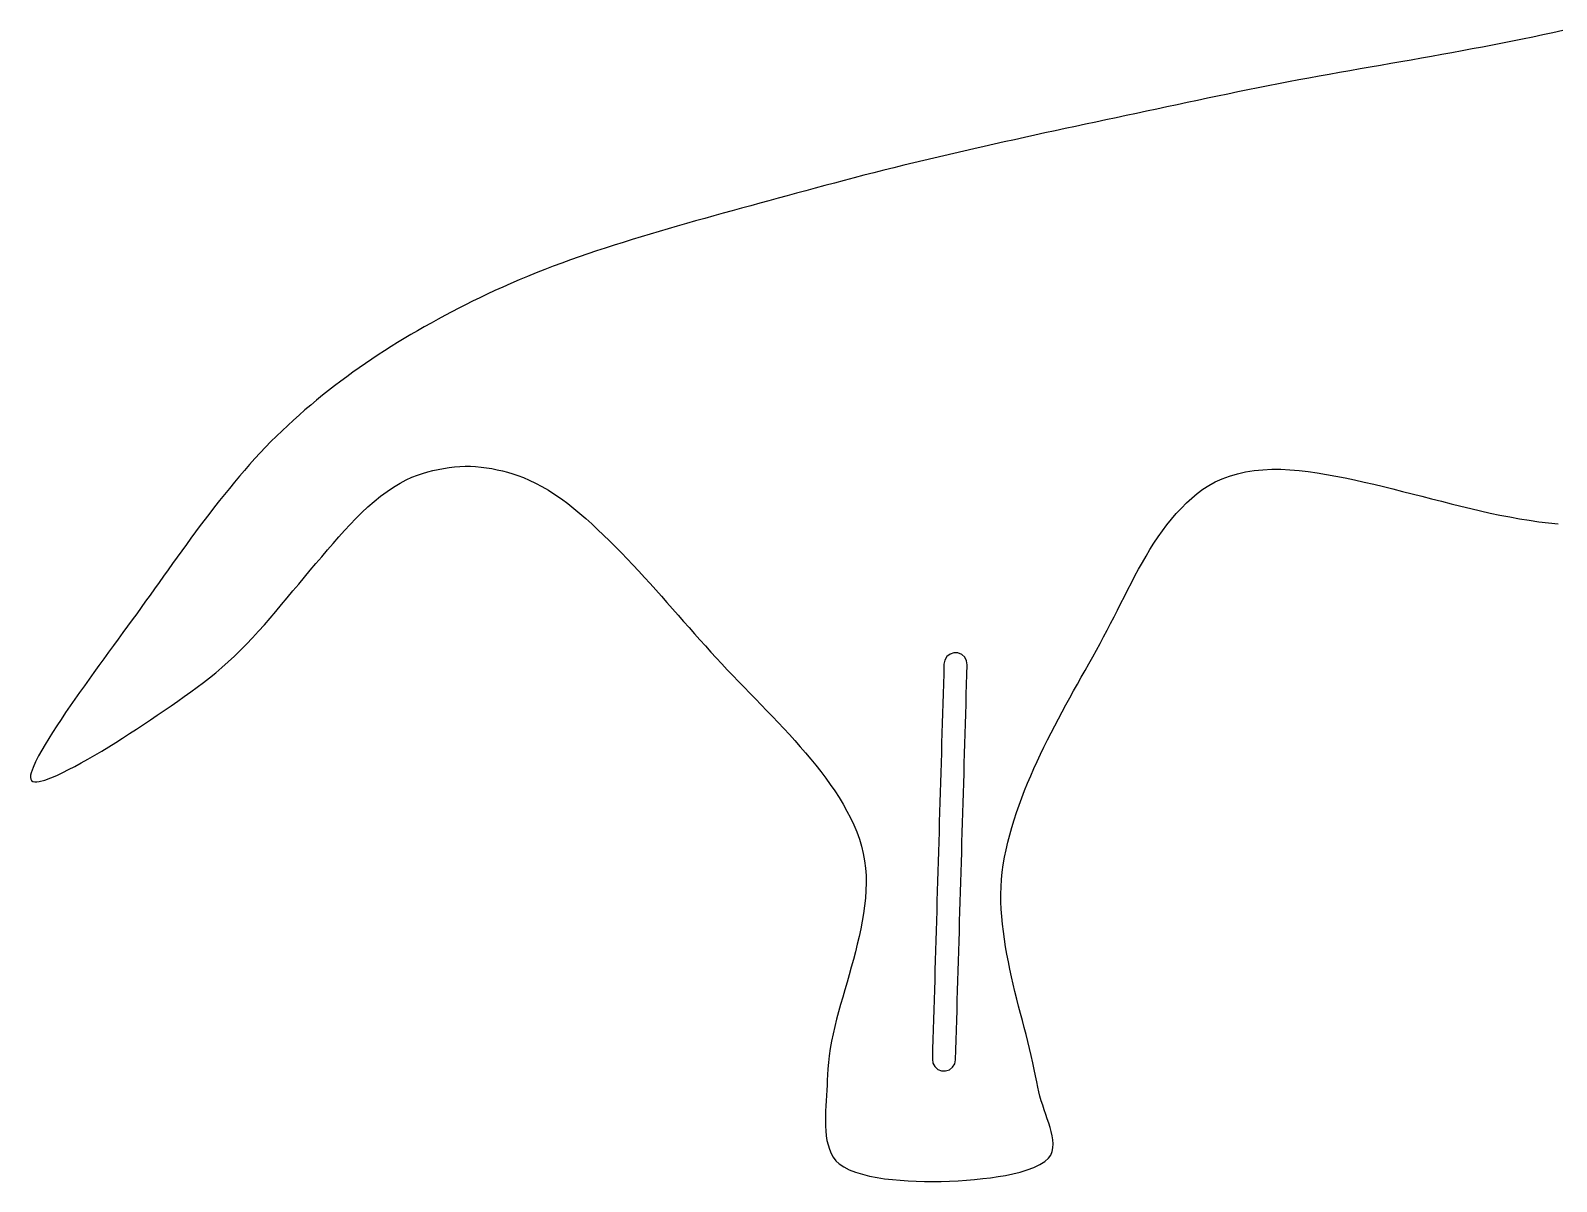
# Model space of a CAD drawing. Header units: millimetres. Extents: x -68 to 76, y -13 to 13.
# Drawn here: x -68.07 to -44.96, y -13.46 to 3.97 of the extents above; entities that cross this region are included whole.
import ezdxf

# ---------------------------------------------------------------- set-up
doc = ezdxf.new("R2010")
doc.units = ezdxf.units.MM
doc.layers.add('DOG_DETAIL', color=2, linetype='CONTINUOUS')
doc.layers.add('DOG_SILHOUETTE', color=1, linetype='CONTINUOUS')

msp = doc.modelspace()

# ---------------------------------------------------------------- linework, layer by layer
at = {"layer": 'DOG_DETAIL'}
msp.add_lwpolyline([(-53.88808, -5.63717), (-53.89692, -5.57669), (-53.92591, -5.52288), (-53.97156, -5.48223), (-54.02836, -5.45965), (-54.08945, -5.45785), (-54.14748, -5.47706), (-54.19544, -5.51495), (-54.22754, -5.56697), (-54.23992, -5.62683), (-54.24432, -5.77643), (-54.24872, -5.92603), (-54.25312, -6.07563), (-54.25752, -6.22523), (-54.26192, -6.37483), (-54.26632, -6.52443), (-54.27072, -6.67403), (-54.27512, -6.82363), (-54.27952, -6.97323), (-54.28392, -7.12283), (-54.28832, -7.27243), (-54.29272, -7.42203), (-54.29712, -7.57163), (-54.30152, -7.72123), (-54.30592, -7.87083), (-54.31032, -8.02043), (-54.31472, -8.17003), (-54.31912, -8.31963), (-54.32352, -8.46923), (-54.32792, -8.61883), (-54.33232, -8.76843), (-54.33672, -8.91803), (-54.34112, -9.06763), (-54.34552, -9.21723), (-54.34992, -9.36683), (-54.35432, -9.51643), (-54.35872, -9.66603), (-54.36312, -9.81563), (-54.36752, -9.96523), (-54.37192, -10.11483), (-54.37632, -10.26443), (-54.38072, -10.41403), (-54.38512, -10.56363), (-54.38952, -10.71323), (-54.39392, -10.86283), (-54.39832, -11.01243), (-54.40272, -11.16203), (-54.40712, -11.31163), (-54.41152, -11.46123), (-54.41592, -11.61083), (-54.40708, -11.67131), (-54.37809, -11.72512), (-54.33244, -11.76577), (-54.27564, -11.78835), (-54.21455, -11.79015), (-54.15652, -11.77094), (-54.10856, -11.73305), (-54.07646, -11.68103), (-54.06408, -11.62117), (-54.05968, -11.47157), (-54.05528, -11.32197), (-54.05088, -11.17237), (-54.04648, -11.02277), (-54.04208, -10.87317), (-54.03768, -10.72357), (-54.03328, -10.57397), (-54.02888, -10.42437), (-54.02448, -10.27477), (-54.02008, -10.12517), (-54.01568, -9.97557), (-54.01128, -9.82597), (-54.00688, -9.67637), (-54.00248, -9.52677), (-53.99808, -9.37717), (-53.99368, -9.22757), (-53.98928, -9.07797), (-53.98488, -8.92837), (-53.98048, -8.77877), (-53.97608, -8.62917), (-53.97168, -8.47957), (-53.96728, -8.32997), (-53.96288, -8.18037), (-53.95848, -8.03077), (-53.95408, -7.88117), (-53.94968, -7.73157), (-53.94528, -7.58197), (-53.94088, -7.43237), (-53.93648, -7.28277), (-53.93208, -7.13317), (-53.92768, -6.98357), (-53.92328, -6.83397), (-53.91888, -6.68437), (-53.91448, -6.53477), (-53.91008, -6.38517), (-53.90568, -6.23557), (-53.90128, -6.08597), (-53.89688, -5.93637), (-53.89248, -5.78677)], close=True, dxfattribs=at)
at = {"layer": 'DOG_SILHOUETTE'}
msp.add_lwpolyline([(-44.87061, 3.96884), (-45.02195, 3.93462), (-45.17337, 3.90144), (-45.32484, 3.86923), (-45.47643, 3.83788), (-45.62822, 3.80727), (-45.78033, 3.77726), (-45.93284, 3.74772), (-46.0858, 3.71857), (-46.23921, 3.68974), (-46.39303, 3.66118), (-46.54717, 3.63287), (-46.70158, 3.6048), (-46.85615, 3.57696), (-47.01082, 3.54935), (-47.16555, 3.52194), (-47.32032, 3.49469), (-47.47511, 3.46757), (-47.62993, 3.44052), (-47.78479, 3.41349), (-47.93969, 3.38642), (-48.0946, 3.35925), (-48.24951, 3.33191), (-48.40437, 3.30434), (-48.55914, 3.27649), (-48.71376, 3.24829), (-48.86819, 3.2197), (-49.02239, 3.19068), (-49.17636, 3.16122), (-49.3301, 3.13129), (-49.48363, 3.1009), (-49.63698, 3.07007), (-49.79019, 3.0388), (-49.94332, 3.00715), (-50.09642, 2.97515), (-50.24954, 2.94286), (-50.40271, 2.91034), (-50.55597, 2.87765), (-50.70936, 2.84485), (-50.86289, 2.81199), (-51.01658, 2.77913), (-51.17041, 2.7463), (-51.32437, 2.71349), (-51.47844, 2.68072), (-51.63257, 2.64797), (-51.78673, 2.6152), (-51.94089, 2.58239), (-52.09501, 2.5495), (-52.24909, 2.5165), (-52.40311, 2.48335), (-52.55709, 2.45004), (-52.71105, 2.41654), (-52.86497, 2.38285), (-53.01886, 2.34896), (-53.17271, 2.31487), (-53.32646, 2.28059), (-53.48005, 2.24612), (-53.6334, 2.21149), (-53.78642, 2.17671), (-53.93907, 2.14177), (-54.09129, 2.10667), (-54.2431, 2.07138), (-54.39456, 2.03585), (-54.54576, 2.00001), (-54.69683, 1.96379), (-54.84789, 1.92712), (-54.99901, 1.88993), (-55.15018, 1.85223), (-55.30129, 1.81401), (-55.45212, 1.77536), (-55.60233, 1.73639), (-55.75155, 1.69725), (-55.89941, 1.65809), (-56.04561, 1.61905), (-56.18996, 1.58024), (-56.33248, 1.54172), (-56.47335, 1.5035), (-56.61293, 1.46553), (-56.75165, 1.42774), (-56.88998, 1.39003), (-57.02832, 1.35232), (-57.16694, 1.31452), (-57.30597, 1.27659), (-57.44534, 1.23849), (-57.58491, 1.20022), (-57.72448, 1.16178), (-57.86381, 1.12316), (-58.00273, 1.08433), (-58.14116, 1.04526), (-58.27909, 1.00588), (-58.41658, 0.96611), (-58.5537, 0.92589), (-58.69052, 0.88515), (-58.82706, 0.84386), (-58.96325, 0.80202), (-59.09895, 0.75964), (-59.23398, 0.71676), (-59.36818, 0.67341), (-59.5014, 0.62958), (-59.63363, 0.58521), (-59.76494, 0.54016), (-59.89558, 0.49424), (-60.02579, 0.44723), (-60.15582, 0.39893), (-60.28578, 0.34919), (-60.41556, 0.29801), (-60.54477, 0.24551), (-60.67275, 0.19198), (-60.79866, 0.13781), (-60.9217, 0.0834), (-61.04121, 0.02911), (-61.15686, -0.02483), (-61.26875, -0.07837), (-61.37745, -0.13166), (-61.4838, -0.18499), (-61.58872, -0.23866), (-61.69301, -0.293), (-61.79719, -0.34819), (-61.90141, -0.40434), (-62.0055, -0.4614), (-62.10915, -0.51931), (-62.21202, -0.57797), (-62.31384, -0.6373), (-62.41451, -0.69729), (-62.5141, -0.75798), (-62.61273, -0.81942), (-62.71054, -0.88169), (-62.80768, -0.94486), (-62.90418, -1.00897), (-63.00004, -1.07406), (-63.0952, -1.14015), (-63.1896, -1.20722), (-63.2832, -1.27528), (-63.37599, -1.34429), (-63.46799, -1.41423), (-63.55923, -1.4851), (-63.64976, -1.5569), (-63.73961, -1.62968), (-63.82879, -1.70353), (-63.91728, -1.77853), (-64.00507, -1.85481), (-64.09209, -1.93246), (-64.17831, -2.01156), (-64.26364, -2.09212), (-64.34802, -2.17413), (-64.43138, -2.25755), (-64.51368, -2.34231), (-64.5949, -2.42832), (-64.67506, -2.51551), (-64.7542, -2.60378), (-64.83237, -2.69306), (-64.90965, -2.78326), (-64.98611, -2.8743), (-65.06178, -2.96613), (-65.13673, -3.05865), (-65.21096, -3.15183), (-65.28451, -3.24559), (-65.35741, -3.33986), (-65.42967, -3.43458), (-65.50135, -3.52967), (-65.57246, -3.62505), (-65.64307, -3.72065), (-65.71321, -3.81641), (-65.78292, -3.91229), (-65.85225, -4.00824), (-65.92122, -4.10422), (-65.98989, -4.20018), (-66.05828, -4.29606), (-66.12642, -4.39174), (-66.19433, -4.4871), (-66.26207, -4.58203), (-66.32972, -4.67651), (-66.39741, -4.7706), (-66.46534, -4.86456), (-66.53379, -4.95879), (-66.60302, -5.05377), (-66.67327, -5.14996), (-66.74465, -5.24766), (-66.81713, -5.34694), (-66.89047, -5.44757), (-66.96432, -5.54911), (-67.03826, -5.65107), (-67.11191, -5.75299), (-67.185, -5.85461), (-67.25744, -5.95596), (-67.32925, -6.05729), (-67.40051, -6.1589), (-67.47118, -6.26094), (-67.54102, -6.36322), (-67.60948, -6.46502), (-67.67571, -6.56518), (-67.73877, -6.66246), (-67.79792, -6.75596), (-67.85282, -6.8456), (-67.90377, -6.93251), (-67.95143, -7.01872), (-67.99573, -7.1057), (-68.03469, -7.19276), (-68.06314, -7.27534), (-68.0709, -7.31234), (-68.07286, -7.34483), (-68.0681, -7.37167), (-68.056, -7.392), (-68.03644, -7.40539), (-68.00986, -7.41193), (-67.97715, -7.41217), (-67.93952, -7.40696), (-67.85477, -7.38423), (-67.76487, -7.35138), (-67.6748, -7.31318), (-67.58545, -7.27154), (-67.49535, -7.22652), (-67.4024, -7.17752), (-67.3054, -7.1243), (-67.20443, -7.06717), (-67.10043, -7.00687), (-66.99472, -6.94427), (-66.88856, -6.88012), (-66.78271, -6.81487), (-66.67742, -6.74864), (-66.57253, -6.68133), (-66.46775, -6.6128), (-66.36282, -6.543), (-66.25773, -6.47209), (-66.15275, -6.40051), (-66.04841, -6.32882), (-65.94525, -6.25757), (-65.84379, -6.18711), (-65.74429, -6.11749), (-65.6467, -6.0483), (-65.55068, -5.97875), (-65.45577, -5.90788), (-65.36145, -5.83471), (-65.26733, -5.75843), (-65.17326, -5.67856), (-65.07929, -5.59495), (-64.98565, -5.50776), (-64.89264, -5.41729), (-64.80054, -5.32399), (-64.70956, -5.22829), (-64.61979, -5.13059), (-64.53117, -5.03124), (-64.44355, -4.93054), (-64.35673, -4.82875), (-64.27045, -4.7261), (-64.18442, -4.6228), (-64.0984, -4.51904), (-64.01214, -4.41501), (-63.92551, -4.3109), (-63.83843, -4.20696), (-63.75097, -4.10345), (-63.66336, -4.0007), (-63.57589, -3.8991), (-63.48887, -3.79902), (-63.40245, -3.70084), (-63.31657, -3.60487), (-63.23078, -3.51133), (-63.14426, -3.42036), (-63.05594, -3.33207), (-62.96487, -3.24665), (-62.87046, -3.1645), (-62.77289, -3.08635), (-62.6733, -3.01334), (-62.57371, -2.94688), (-62.47647, -2.8884), (-62.38362, -2.83884), (-62.29627, -2.79836), (-62.21404, -2.76597), (-62.13519, -2.73973), (-62.05742, -2.71741), (-61.97885, -2.69734), (-61.89867, -2.67895), (-61.81721, -2.66272), (-61.73529, -2.64949), (-61.6537, -2.63994), (-61.57275, -2.63411), (-61.49235, -2.63169), (-61.41217, -2.63231), (-61.33178, -2.63591), (-61.25086, -2.64273), (-61.16934, -2.65304), (-61.08757, -2.66675), (-61.00633, -2.68331), (-60.92639, -2.70201), (-60.848, -2.72244), (-60.77028, -2.74506), (-60.69129, -2.77116), (-60.60877, -2.80241), (-60.52108, -2.84023), (-60.42795, -2.88526), (-60.33056, -2.93725), (-60.23092, -2.99537), (-60.13123, -3.05852), (-60.03328, -3.12566), (-59.93793, -3.19605), (-59.84513, -3.26928), (-59.75427, -3.34516), (-59.66448, -3.42365), (-59.57495, -3.50469), (-59.4852, -3.58819), (-59.39516, -3.67391), (-59.30501, -3.76159), (-59.21509, -3.85093), (-59.12574, -3.94164), (-59.03717, -4.03345), (-58.94946, -4.12618), (-58.86252, -4.21968), (-58.77619, -4.31383), (-58.69031, -4.40853), (-58.60474, -4.50366), (-58.51945, -4.59909), (-58.43447, -4.69467), (-58.34989, -4.79023), (-58.26581, -4.8856), (-58.1823, -4.98059), (-58.09934, -5.07503), (-58.01684, -5.16875), (-57.93466, -5.26163), (-57.85259, -5.35357), (-57.77042, -5.44455), (-57.68794, -5.53462), (-57.60499, -5.6239), (-57.52143, -5.71261), (-57.43718, -5.80097), (-57.35224, -5.88923), (-57.26665, -5.97757), (-57.18053, -6.06614), (-57.09406, -6.15501), (-57.00746, -6.24419), (-56.92098, -6.33369), (-56.83483, -6.42351), (-56.74924, -6.51368), (-56.66436, -6.60426), (-56.58034, -6.69532), (-56.49733, -6.78697), (-56.41546, -6.8793), (-56.33493, -6.97238), (-56.25597, -7.06629), (-56.17883, -7.16106), (-56.10378, -7.25671), (-56.0311, -7.3533), (-55.96102, -7.45088), (-55.89373, -7.54956), (-55.8294, -7.64944), (-55.76818, -7.75066), (-55.71032, -7.8533), (-55.65617, -7.95738), (-55.60623, -8.06285), (-55.56112, -8.16959), (-55.52152, -8.27741), (-55.48804, -8.38617), (-55.46111, -8.49574), (-55.44089, -8.6061), (-55.42727, -8.71732), (-55.41991, -8.8295), (-55.41832, -8.94273), (-55.42195, -9.05699), (-55.43028, -9.17216), (-55.4428, -9.288), (-55.45905, -9.40421), (-55.4786, -9.52048), (-55.50105, -9.63663), (-55.52598, -9.75259), (-55.55301, -9.86843), (-55.58175, -9.98429), (-55.61187, -10.10024), (-55.64303, -10.21626), (-55.67494, -10.3321), (-55.70735, -10.44733), (-55.73999, -10.56146), (-55.77258, -10.67412), (-55.80478, -10.78523), (-55.83618, -10.89517), (-55.86625, -11.00472), (-55.89446, -11.1148), (-55.92022, -11.22598), (-55.94299, -11.33813), (-55.96234, -11.45001), (-55.97794, -11.55929), (-55.9897, -11.6633), (-55.99787, -11.75987), (-56.00308, -11.84823), (-56.00644, -11.92967), (-56.00928, -12.00706), (-56.01271, -12.08357), (-56.01721, -12.16125), (-56.02244, -12.24039), (-56.02755, -12.31997), (-56.03165, -12.39872), (-56.03427, -12.47588), (-56.03526, -12.55146), (-56.03443, -12.62578), (-56.03113, -12.69912), (-56.02425, -12.77144), (-56.01268, -12.84234), (-55.99601, -12.91111), (-55.97467, -12.97684), (-55.94899, -13.03867), (-55.91788, -13.09612), (-55.87815, -13.14928), (-55.82586, -13.19853), (-55.75838, -13.24412), (-55.6758, -13.28586), (-55.58053, -13.32325), (-55.47615, -13.3557), (-55.36619, -13.38287), (-55.25314, -13.40486), (-55.13822, -13.42218), (-55.02177, -13.43559), (-54.90358, -13.44589), (-54.7833, -13.45372), (-54.66076, -13.45942), (-54.53606, -13.46304), (-54.40958, -13.4644), (-54.28191, -13.46329), (-54.15378, -13.45955), (-54.02604, -13.45321), (-53.89958, -13.44451), (-53.77521, -13.43377), (-53.65354, -13.42127), (-53.53492, -13.40705), (-53.41925, -13.39082), (-53.30604, -13.37183), (-53.19477, -13.34909), (-53.08546, -13.32162), (-52.9792, -13.28882), (-52.87875, -13.25069), (-52.78858, -13.20801), (-52.71363, -13.16198), (-52.65754, -13.11366), (-52.62083, -13.06345), (-52.60016, -13.01086), (-52.59046, -12.95511), (-52.58797, -12.89607), (-52.59147, -12.83453), (-52.6008, -12.77163), (-52.61532, -12.70816), (-52.63355, -12.64438), (-52.65398, -12.58003), (-52.67573, -12.51454), (-52.69848, -12.44738), (-52.72188, -12.37859), (-52.74506, -12.30915), (-52.76677, -12.24041), (-52.7861, -12.17288), (-52.80307, -12.10504), (-52.81875, -12.03345), (-52.83468, -11.95446), (-52.85215, -11.86602), (-52.87182, -11.76866), (-52.89374, -11.66484), (-52.91763, -11.55776), (-52.94303, -11.45026), (-52.96954, -11.34382), (-52.99684, -11.23854), (-53.02466, -11.13363), (-53.05281, -11.02798), (-53.08109, -10.92069), (-53.10929, -10.81143), (-53.13721, -10.7004), (-53.16463, -10.58813), (-53.19133, -10.4752), (-53.21711, -10.3621), (-53.24176, -10.24899), (-53.26507, -10.13583), (-53.28684, -10.02248), (-53.30687, -9.90876), (-53.32494, -9.79466), (-53.34083, -9.68033), (-53.35429, -9.56605), (-53.36507, -9.45215), (-53.3729, -9.33887), (-53.37746, -9.22631), (-53.37847, -9.11433), (-53.37562, -9.00265), (-53.3687, -8.89093), (-53.35759, -8.77887), (-53.34231, -8.66631), (-53.32304, -8.55327), (-53.30008, -8.43992), (-53.27379, -8.3265), (-53.24452, -8.21326), (-53.21257, -8.10039), (-53.17817, -7.98796), (-53.14147, -7.876), (-53.10257, -7.76444), (-53.06157, -7.65325), (-53.01855, -7.54236), (-52.97362, -7.43177), (-52.9269, -7.3215), (-52.87854, -7.2116), (-52.82869, -7.10211), (-52.77751, -6.99307), (-52.72517, -6.88452), (-52.6718, -6.77647), (-52.61757, -6.66893), (-52.56257, -6.56189), (-52.50689, -6.45536), (-52.45058, -6.34931), (-52.39365, -6.24374), (-52.33614, -6.13866), (-52.27811, -6.03409), (-52.21969, -5.93004), (-52.16111, -5.82655), (-52.10267, -5.72367), (-52.0447, -5.62142), (-51.98752, -5.51978), (-51.93135, -5.41864), (-51.8763, -5.31783), (-51.82231, -5.21707), (-51.76921, -5.11605), (-51.71676, -5.01452), (-51.66469, -4.91231), (-51.61273, -4.80939), (-51.56063, -4.70593), (-51.5082, -4.6022), (-51.45526, -4.49851), (-51.40167, -4.39521), (-51.34731, -4.29259), (-51.2921, -4.19086), (-51.23593, -4.09019), (-51.17866, -3.99072), (-51.12007, -3.8926), (-51.05982, -3.79601), (-50.99752, -3.70119), (-50.93274, -3.60839), (-50.86516, -3.51792), (-50.79462, -3.43011), (-50.72121, -3.34531), (-50.64524, -3.2639), (-50.56702, -3.18624), (-50.48667, -3.11272), (-50.4039, -3.04374), (-50.31786, -2.97966), (-50.22727, -2.92087), (-50.13075, -2.8677), (-50.02714, -2.82052), (-49.91587, -2.77963), (-49.79722, -2.74534), (-49.67217, -2.71786), (-49.54214, -2.69736), (-49.4087, -2.68384), (-49.27328, -2.67719), (-49.13692, -2.67706), (-49.00012, -2.68298), (-48.863, -2.69428), (-48.72538, -2.71028), (-48.58695, -2.73024), (-48.44739, -2.75351), (-48.30652, -2.77952), (-48.16433, -2.80783), (-48.02096, -2.83809), (-47.87663, -2.87006), (-47.73161, -2.90352), (-47.58612, -2.93829), (-47.44036, -2.97418), (-47.29437, -3.01098), (-47.14816, -3.04844), (-47.00166, -3.08631), (-46.85479, -3.12432), (-46.7075, -3.16218), (-46.55979, -3.19961), (-46.41174, -3.23632), (-46.26351, -3.27202), (-46.11529, -3.30642), (-45.96729, -3.33925), (-45.81967, -3.37025), (-45.67252, -3.39914), (-45.52581, -3.42569), (-45.37938, -3.44965), (-45.23297, -3.47083), (-45.08625, -3.48907), (-44.93889, -3.50425)], dxfattribs=at)

doc.saveas('drawing.dxf')
